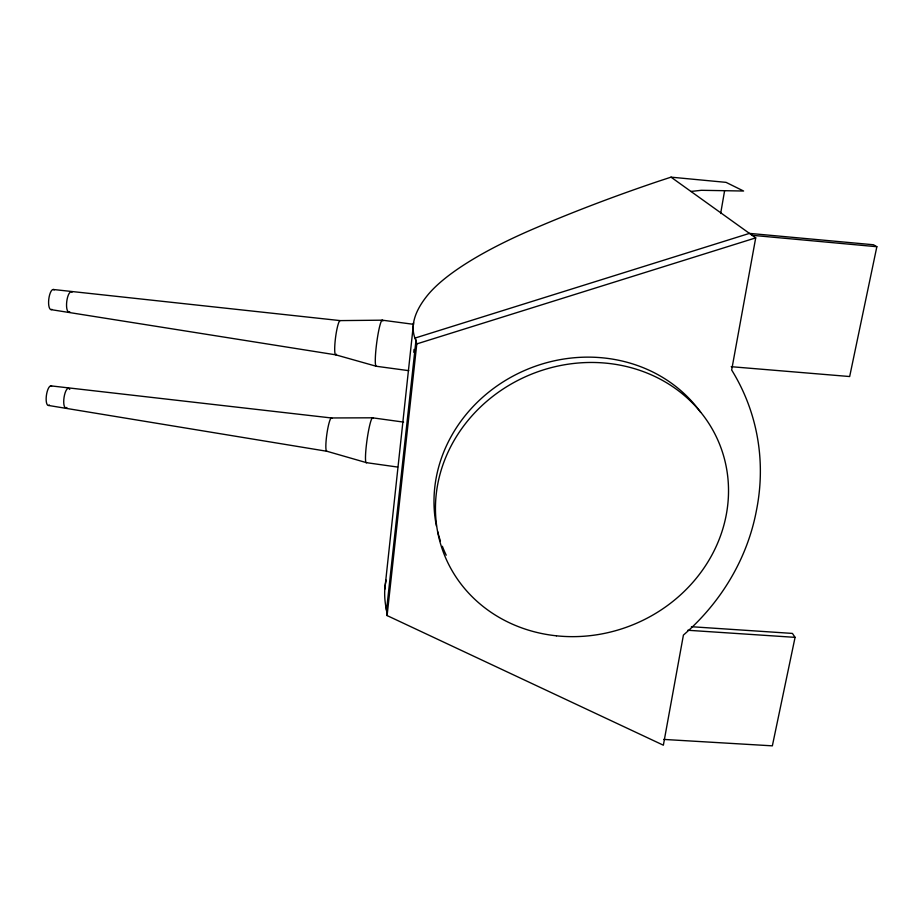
<?xml version="1.0" encoding="UTF-8"?>
<svg xmlns="http://www.w3.org/2000/svg" width="923" height="923" viewBox="0 0 923 923"><rect width="100%" height="100%" fill="white"/><g stroke="black" fill="none" stroke-linecap="round" stroke-linejoin="round"><path stroke-width="1.38" d="M384.81 589.162L413.608 322.669M413.769 352.263L414.069 349.413M386.172 580.163A356.036 117.856 35.6 0 0 386.529 610.334L415.95 340.506A404.701 107.472 -13.6 0 1 427.464 295.383A262.836 69.271 -14.9 0 1 532.571 229.296A743.073 235.077 -11.2 0 1 657.984 181.439L671.021 177.158L755.706 237.88L731.662 370.008A225.789 207.606 -19.9 0 1 756.456 510.373A225.65 207.375 -19.7 0 1 683.412 635.082L663.36 745.196L387.106 615.572L416.792 343.91L415.315 337.98L749.441 233.392L873.458 244.757L876.85 246.718L849.668 376.538L731.201 366.696M720.655 213.513L724.578 190.853M691.419 626.717L792.419 633.42L795.072 637.355L772.355 745.842L663.683 739.415M416.792 343.91L755.706 237.88M690.958 191.453L701.33 190.3L743.592 191.026L726.055 182.362L671.021 177.158M53.349 289.499L340.183 320.604L382.318 320.177L413.492 324.308M687.808 630.259L795.072 637.355M752.107 235.296L876.85 246.718M51.007 309.62L335.764 354.836L376.284 366.269L408.797 370.665M403.616 422.111L372.465 417.807L331.299 417.957L50.823 385.86M48.538 405.462L326.984 451.289L366.581 462.688L397.663 467.061M386.114 606.446L387.106 615.572M446.213 555.184A146.584 133.847 -22.1 0 1 442.348 546.289M440.433 541.016A146.584 133.847 -22.1 0 1 437.675 531.59M436.441 526.122A146.584 133.847 -22.1 0 1 525.372 370.146A146.584 133.847 -22.1 0 1 700.615 412.281M376.284 366.269A23.248 2.584 -82.5 0 1 377.08 340.137A23.248 2.584 -82.5 0 1 382.872 321.077M336.468 354.236A17.26 2.4 -82.6 0 1 335.28 339.814A17.26 2.4 -82.6 0 1 340.183 320.604M69.733 311.732A10.141 3.277 -83.2 0 1 66.744 301.613A10.141 3.277 -83.2 0 1 72.006 292.314M51.919 309.343A10.13 3.392 -83.3 0 1 48.781 299.214A10.13 3.392 -83.3 0 1 54.18 289.937M366.581 462.688A22.706 2.469 -82 0 1 367.204 438.737A22.706 2.469 -82 0 1 373.042 418.292M326.984 451.289A16.856 2.308 -82 0 1 326.961 433.441A16.856 2.308 -82 0 1 331.853 418.315M66.86 407.47A9.911 3.138 -81.9 0 1 64.091 397.144A9.911 3.138 -81.9 0 1 69.733 389.46M49.427 405.024A9.899 3.254 -81.9 0 1 46.335 395.979A9.899 3.254 -81.9 0 1 51.642 386.126M556.419 635.809A148.303 135.173 -22 0 0 719.709 444.54A148.303 135.173 -22 0 0 469.807 418.292A148.303 135.173 -22 0 0 556.419 635.809"/></g></svg>
